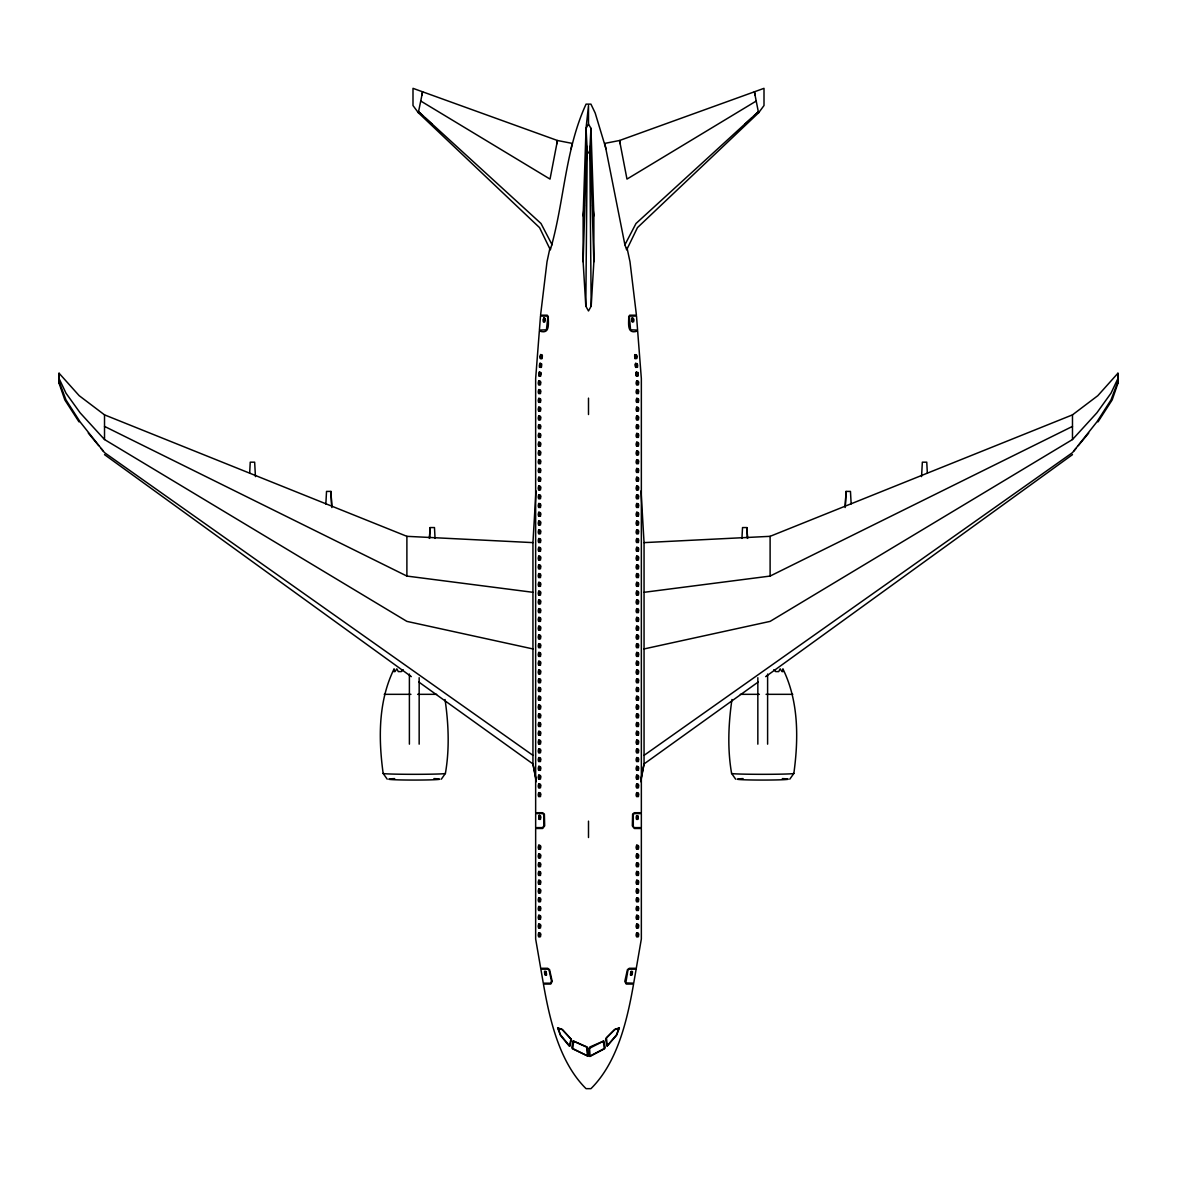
<?xml version="1.0" encoding="UTF-8"?>
<svg xmlns="http://www.w3.org/2000/svg" width="1177" height="1177" viewBox="0 0 1177 1177"><rect width="100%" height="100%" fill="white"/><g stroke="black" fill="none" stroke-linecap="round" stroke-linejoin="round"><path stroke-width="1.5" d="M585.808 306.138L587.205 150.288L586.043 128.322L588.5 105.547L588.5 124.129L586.043 128.322L583.13 215.877L583.13 261.75L585.808 306.138L588.5 310.978L591.192 306.138L593.87 261.75L593.87 215.877L590.957 128.322L588.5 124.129M1117.929 373.227L1117.856 383.437L1117.929 373.227L1097.817 395.678L1072.482 414.863L770.111 536.329L644.054 542.626L644.054 763.932L640.759 781.705M583.13 261.75L586.749 146.183M59.071 373.227L59.144 383.437L59.071 373.227L79.183 395.678L104.518 414.863L406.889 536.329L532.946 542.626L532.946 763.932L536.241 781.705M591.192 306.138L589.795 150.288L590.957 128.322M532.946 542.626L535.976 490.927M249.671 473.022L250.245 462.178L254.659 462.178L255.438 476.611M325.852 504.05L326.529 491.412L330.943 491.412L331.826 507.537M429.473 538.316L430.061 527.561L434.475 527.561L435.063 538.404M429.473 538.404L430.061 527.634M741.937 538.404L742.525 527.561L746.939 527.561L747.527 538.316M845.174 507.537L846.057 491.412L850.471 491.412L851.148 503.947M845.277 505.845L846.057 491.471M921.562 476.611L922.341 462.178L926.755 462.178L927.329 472.933M583.13 215.877L584.366 205.328M418.453 111.727L418.321 112.712L539.552 227.632L550.336 249.848C564.21 202.65 564.945 149.773 586.072 104.135L590.928 104.135L595.179 112.992L605.964 148.714M403.24 669.757L401.298 671.596L398.282 671.596L396.84 668.83L395.031 671.596L393.927 671.596L394.133 668.83C378.214 701.036 378.361 738.597 383.158 773.436L387.204 779.174M731.947 699.521C728.416 723.914 727.342 749.087 731.608 773.436L735.654 779.174M441.346 779.174L445.392 773.436C449.658 749.087 448.584 723.914 445.053 699.521M789.796 779.174L793.842 773.436C798.639 738.597 798.786 701.036 782.867 668.83L783.073 671.596L781.969 671.596L780.16 668.83L778.718 671.596L775.702 671.596L773.76 669.757M571.036 148.714L572.199 143.388L557.457 140.504L412.995 88.334L412.995 105.533L418.321 112.712L422.617 91.806L421.91 95.057M640.935 779.189L644.054 763.932L758.253 681.969M550.071 247.494L547.011 261.75L540.567 315.201L547.276 315.201L548.276 316.525C548.129 323.395 550.483 334.901 539.346 330.972L535.653 378.597L535.653 812.718L542.641 812.718L544.377 814.043L544.671 825.827L542.641 828.49L535.653 828.49L535.653 938.981L540.714 968.288L547.658 968.288L549.556 969.613L552.204 981.412L550.762 984.075L543.436 984.06C549.733 1020.018 559.472 1062.345 586.058 1088.666L590.942 1088.666C617.528 1062.345 627.267 1020.018 633.564 984.06L626.238 984.075L624.796 981.412L627.444 969.613L629.342 968.288L636.286 968.288L641.347 938.981L641.347 828.49L634.359 828.49L632.329 825.827L632.623 814.043L634.359 812.718L641.347 812.718L641.347 378.597L637.654 330.972C626.517 334.901 628.871 323.395 628.724 316.525L629.724 315.201L636.433 315.201L629.989 261.75L626.929 247.494M556.677 144.05L557.457 140.504L550.027 179.095L420.836 101.075M1118.032 382.922L1112.177 399.9L1097.994 421.866M1117.444 382.922L1111.014 399.9L1096.92 421.866L1072.482 452.645L644.054 755.354M546.525 974.968L545.083 974.997A3.178 0.809 80.2 0 1 544.524 971.511L545.966 971.496M588.5 153.039L589.795 150.288M1117.444 379.553L1111.014 393.177L1096.92 412.774L1072.482 439.536L770.111 621.382L644.054 648.939M624.899 244.801L604.801 143.388L619.543 140.504L764.005 88.334L764.005 105.533L758.679 112.712L637.448 227.632L626.664 249.848L624.899 244.801L635.992 223.512L758.326 111.727L754.383 91.806L755.09 95.057M636.536 815.838L637.978 815.838A3.178 0.824 -90 0 1 637.978 819.369L636.536 819.369M631.034 971.496L632.476 971.511A3.178 0.809 -80.2 0 1 631.917 974.997L630.475 974.968M1073.645 451.247L1075.969 448.452M1078.279 445.642L1088.725 433.062M745.026 124.144L751.779 117.935M754.486 115.449L757.194 112.963M1072.482 454.631L765.668 676.643M756.164 101.075L626.973 179.095L619.543 140.504L620.323 144.05M644.054 592.311L770.111 576.068L1072.482 426.398M384.217 694.327L410.935 694.327M417.614 694.327L436.638 694.327M740.362 694.327L759.386 694.327M766.065 694.327L792.783 694.327M104.518 426.398L406.889 576.068L532.946 592.311M532.946 648.939L406.889 621.382L104.518 439.536L80.08 412.774L65.986 393.177L59.556 379.553M532.946 755.354L104.518 452.645L80.08 421.866L65.986 399.9L59.556 382.922M411.332 676.643L104.518 454.631M418.747 681.969L532.946 763.932L536.065 779.189M418.674 111.727L541.008 223.512L552.101 244.801M419.806 112.963L422.514 115.449M425.221 117.935L431.974 124.144M88.275 433.062L98.721 445.642M101.031 448.452L103.355 451.247M79.006 421.866L64.823 399.9L58.968 382.922M758.326 111.727L758.679 112.712L758.547 111.727M592.634 205.328L593.87 215.877M641.024 490.927L644.054 542.626M746.939 527.634L747.527 538.404M330.943 491.471L331.723 505.845M590.251 146.183L593.87 261.75M1072.482 414.863L1072.482 439.536M770.111 536.329L770.111 576.068M767.61 674.053L767.61 744.158M757.841 677.702L757.841 744.158M588.5 398.135L588.5 414.525M588.5 821.149L588.5 837.524M419.159 677.702L419.159 744.158M409.39 674.053L409.39 744.158M406.889 536.329L406.889 576.068M104.518 414.863L104.518 439.536M630.548 974.968A3.178 0.809 -80.2 0 1 631.122 971.496M636.61 819.369A3.178 0.824 -90 0 1 636.61 815.838M545.878 971.496A3.178 0.809 80.2 0 1 546.452 974.968M445.392 773.436A31.117 0.883 0 0 1 414.275 774.319A31.117 0.883 0 0 1 383.158 773.436M433.886 778.6A25.57 0.897 0 0 1 431.812 779.821A25.57 0.897 0 0 1 396.737 779.821A25.57 0.897 0 0 1 394.663 778.6M793.842 773.436A31.117 0.883 0 0 1 762.725 774.319A31.117 0.883 0 0 1 731.608 773.436M782.337 778.6A25.57 0.897 0 0 1 780.263 779.821A25.57 0.897 0 0 1 745.188 779.821A25.57 0.897 0 0 1 743.114 778.6M589.074 1048.324L589.074 1056.166L590.015 1056.446L604.551 1048.751L605.243 1047.736L603.801 1040.924L589.809 1047.015L589.074 1048.324M589.545 1048.28L590.089 1056.004L604.228 1048.545L603.36 1041.248L589.545 1048.28M551.557 981.309L550.512 983.192L543.288 983.178L540.861 969.157L547.732 969.157L549.056 970.069L551.557 981.309M632.049 318.702C631.446 325.588 635.771 317.981 632.049 318.702M634.815 355.454C634.168 362.663 639.494 354.233 634.815 355.454M635.492 364.193C634.844 371.402 640.17 362.972 635.492 364.193M636.168 372.932C635.521 380.142 640.847 371.711 636.168 372.932M630.651 973.762C632.505 978.205 632.373 966.964 630.651 973.762M547.761 317.967L546.437 329.825L539.404 330.09L540.493 316.083L547.187 316.083L547.761 317.967M538.978 373.683C539.301 380.833 542.612 369.24 538.978 373.683M539.654 364.944C539.978 372.094 543.288 360.5 539.654 364.944M540.331 356.204C540.655 363.355 543.965 351.776 540.331 356.204M543.509 319.482C543.627 326.412 546.378 315.215 543.509 319.482M538.683 381.628C537.462 388.763 543.45 380.76 538.683 381.628M538.683 390.381C537.462 397.532 543.45 389.528 538.683 390.381M538.683 399.15C537.462 406.286 543.45 398.282 538.683 399.15M538.683 407.904C537.462 415.054 543.45 407.051 538.683 407.904M538.683 416.658C537.462 423.808 543.45 415.805 538.683 416.658M538.683 425.427C537.462 432.562 543.45 424.573 538.683 425.427M538.683 434.181C537.462 441.331 543.45 433.327 538.683 434.181M538.683 442.949C537.462 450.085 543.45 442.096 538.683 442.949M538.683 451.703C537.462 458.853 543.45 450.85 538.683 451.703M538.683 460.472C537.462 467.607 543.45 459.604 538.683 460.472M538.683 469.226C537.462 476.376 543.45 468.372 538.683 469.226M538.683 477.994C537.462 485.13 543.45 477.126 538.683 477.994M538.683 486.748C537.462 493.899 543.45 485.895 538.683 486.748M538.683 495.517C537.462 502.653 543.45 494.649 538.683 495.517M538.683 504.271C537.462 511.421 543.45 503.418 538.683 504.271M538.683 513.04C537.462 520.175 543.45 512.172 538.683 513.04M538.683 521.794C537.462 528.944 543.45 520.94 538.683 521.794M538.683 530.562C537.462 537.698 543.45 529.694 538.683 530.562M538.683 539.316C537.462 546.466 543.45 538.463 538.683 539.316M538.683 548.085C537.462 555.22 543.45 547.217 538.683 548.085M538.683 556.839C537.462 563.989 543.45 555.985 538.683 556.839M538.683 565.593C537.462 572.743 543.45 564.739 538.683 565.593M538.683 574.361C537.462 581.497 543.45 573.508 538.683 574.361M538.683 583.115C537.462 590.265 543.45 582.262 538.683 583.115M538.683 591.884C537.462 599.019 543.45 591.031 538.683 591.884M538.683 600.638C537.462 607.788 543.45 599.784 538.683 600.638M538.683 609.406C537.462 616.542 543.45 608.553 538.683 609.406M538.683 618.16C537.462 625.311 543.45 617.307 538.683 618.16M538.683 626.929C537.462 634.065 543.45 626.061 538.683 626.929M538.683 635.683C537.462 642.833 543.45 634.83 538.683 635.683M538.683 644.452C537.462 651.587 543.45 643.584 538.683 644.452M538.683 653.206C537.462 660.356 543.45 652.352 538.683 653.206M538.683 661.974C537.462 669.11 543.45 661.106 538.683 661.974M538.683 670.728C537.462 677.878 543.45 669.875 538.683 670.728M538.683 679.497C537.462 686.632 543.45 678.629 538.683 679.497M538.683 688.251C537.462 695.401 543.45 687.397 538.683 688.251M538.683 697.019C537.462 704.155 543.45 696.151 538.683 697.019M538.683 705.773C537.462 712.924 543.45 704.92 538.683 705.773M538.683 714.542C537.462 721.678 543.45 713.674 538.683 714.542M538.683 723.296C537.462 730.431 543.45 722.443 538.683 723.296M538.683 732.05C537.462 739.2 543.45 731.197 538.683 732.05M538.683 740.819C537.462 747.954 543.45 739.965 538.683 740.819M538.683 749.572C537.462 756.723 543.45 748.719 538.683 749.572M538.683 758.341C537.462 765.477 543.45 757.488 538.683 758.341M538.683 767.095C537.462 774.245 543.45 766.242 538.683 767.095M538.683 775.864C537.462 782.999 543.45 774.996 538.683 775.864M538.683 784.618C537.462 791.768 543.45 783.764 538.683 784.618M538.683 793.386C537.462 800.522 543.45 792.518 538.683 793.386M539.095 816.176C537.963 822.988 542.862 815.735 539.095 816.176M538.683 845.954C537.462 853.09 543.45 845.086 538.683 845.954M538.683 854.708C537.462 861.858 543.45 853.855 538.683 854.708M538.683 863.477C537.462 870.612 543.45 862.609 538.683 863.477M538.683 872.231C537.462 879.381 543.45 871.377 538.683 872.231M538.683 880.984C537.462 888.135 543.45 880.131 538.683 880.984M538.683 889.753C537.462 896.889 543.45 888.9 538.683 889.753M538.683 898.507C537.462 905.657 543.45 897.654 538.683 898.507M538.683 907.276C537.462 914.411 543.45 906.422 538.683 907.276M538.683 916.03C537.462 923.18 543.45 915.176 538.683 916.03M538.683 924.798C537.462 931.934 543.45 923.93 538.683 924.798M538.683 933.552C537.462 940.703 543.45 932.699 538.683 933.552M636.625 381.628C635.403 388.763 641.377 380.76 636.625 381.628M636.625 390.381C635.403 397.532 641.377 389.528 636.625 390.381M636.625 399.15C635.403 406.286 641.377 398.282 636.625 399.15M636.625 407.904C635.403 415.054 641.377 407.051 636.625 407.904M636.625 416.658C635.403 423.808 641.377 415.805 636.625 416.658M636.625 425.427C635.403 432.562 641.377 424.573 636.625 425.427M636.625 434.181C635.403 441.331 641.377 433.327 636.625 434.181M636.625 442.949C635.403 450.085 641.377 442.096 636.625 442.949M636.625 451.703C635.403 458.853 641.377 450.85 636.625 451.703M636.625 460.472C635.403 467.607 641.377 459.604 636.625 460.472M636.625 469.226C635.403 476.376 641.377 468.372 636.625 469.226M636.625 477.994C635.403 485.13 641.377 477.126 636.625 477.994M636.625 486.748C635.403 493.899 641.377 485.895 636.625 486.748M636.625 495.517C635.403 502.653 641.377 494.649 636.625 495.517M636.625 504.271C635.403 511.421 641.377 503.418 636.625 504.271M636.625 513.04C635.403 520.175 641.377 512.172 636.625 513.04M636.625 521.794C635.403 528.944 641.377 520.94 636.625 521.794M636.625 530.562C635.403 537.698 641.377 529.694 636.625 530.562M636.625 539.316C635.403 546.466 641.377 538.463 636.625 539.316M636.625 548.085C635.403 555.22 641.377 547.217 636.625 548.085M636.625 556.839C635.403 563.989 641.377 555.985 636.625 556.839M636.625 565.593C635.403 572.743 641.377 564.739 636.625 565.593M636.625 574.361C635.403 581.497 641.377 573.508 636.625 574.361M636.625 583.115C635.403 590.265 641.377 582.262 636.625 583.115M636.625 591.884C635.403 599.019 641.377 591.031 636.625 591.884M636.625 600.638C635.403 607.788 641.377 599.784 636.625 600.638M636.625 609.406C635.403 616.542 641.377 608.553 636.625 609.406M636.625 618.16C635.403 625.311 641.377 617.307 636.625 618.16M636.625 626.929C635.403 634.065 641.377 626.061 636.625 626.929M636.625 635.683C635.403 642.833 641.377 634.83 636.625 635.683M636.625 644.452C635.403 651.587 641.377 643.584 636.625 644.452M636.625 653.206C635.403 660.356 641.377 652.352 636.625 653.206M636.625 661.974C635.403 669.11 641.377 661.106 636.625 661.974M636.625 670.728C635.403 677.878 641.377 669.875 636.625 670.728M636.625 679.497C635.403 686.632 641.377 678.629 636.625 679.497M636.625 688.251C635.403 695.401 641.377 687.397 636.625 688.251M636.625 697.019C635.403 704.155 641.377 696.151 636.625 697.019M636.625 705.773C635.403 712.924 641.377 704.92 636.625 705.773M636.625 714.542C635.403 721.678 641.377 713.674 636.625 714.542M636.625 723.296C635.403 730.431 641.377 722.443 636.625 723.296M636.625 732.05C635.403 739.2 641.377 731.197 636.625 732.05M636.625 740.819C635.403 747.954 641.377 739.965 636.625 740.819M636.625 749.572C635.403 756.723 641.377 748.719 636.625 749.572M636.625 758.341C635.403 765.477 641.377 757.488 636.625 758.341M636.625 767.095C635.403 774.245 641.377 766.242 636.625 767.095M636.625 775.864C635.403 782.999 641.377 774.996 636.625 775.864M636.625 784.618C635.403 791.768 641.377 783.764 636.625 784.618M636.625 793.386C635.403 800.522 641.377 792.518 636.625 793.386M636.625 816.176C635.477 822.988 640.391 815.735 636.625 816.176M636.625 845.954C635.403 853.09 641.377 845.086 636.625 845.954M636.625 854.708C635.403 861.858 641.377 853.855 636.625 854.708M636.625 863.477C635.403 870.612 641.377 862.609 636.625 863.477M636.625 872.231C635.403 879.381 641.377 871.377 636.625 872.231M636.625 880.984C635.403 888.135 641.377 880.131 636.625 880.984M636.625 889.753C635.403 896.889 641.377 888.9 636.625 889.753M636.625 898.507C635.403 905.657 641.377 897.654 636.625 898.507M636.625 907.276C635.403 914.411 641.377 906.422 636.625 907.276M636.625 916.03C635.403 923.18 641.377 915.176 636.625 916.03M636.625 924.798C635.403 931.934 641.377 923.93 636.625 924.798M636.625 933.552C635.403 940.703 641.377 932.699 636.625 933.552M629.386 316.981L630.563 329.825L637.596 330.09L636.507 316.083L629.813 316.083L629.386 316.981M636.139 969.157L633.712 983.178L625.811 982.927L627.944 970.069L629.268 969.157L636.139 969.157M571.022 1039.085L569.388 1045.662L560.62 1034.98L558.045 1028.286L562.253 1029.684L571.022 1039.085M571.389 1039.409L570.006 1046.176L569.182 1046.029L560.414 1035.348L557.633 1027.859L562.253 1029.375L571.389 1039.409M573.199 1040.924L571.757 1047.736L572.449 1048.751L587.926 1056.166L587.191 1047.015L573.199 1040.924M573.64 1041.248L572.772 1048.545L587.455 1055.857L586.852 1047.221L573.64 1041.248M543.936 825.724L542.612 827.608L535.653 827.608L535.653 813.587L542.612 813.587L543.715 814.499L543.936 825.724M633.285 814.499L633.285 826.71L634.388 827.608L641.347 827.608L641.347 813.587L634.388 813.587L633.285 814.499M619.367 1027.859L616.586 1035.348L606.994 1046.176L605.611 1039.409L606.258 1037.893L614.747 1029.375L619.367 1027.859M618.955 1028.286L616.38 1034.98L607.332 1045.72L606.449 1037.996L614.747 1029.684L618.955 1028.286M544.833 971.481C543.73 977.396 548.835 973.335 544.833 971.481M632.196 317.878L631.946 318.378A3.178 0.824 85.6 0 0 632.211 321.895L633.653 321.777A3.178 0.824 85.6 0 0 633.388 318.261L632.196 317.878M634.962 354.63L634.712 355.13A3.178 0.824 85.6 0 0 634.977 358.647L636.845 358.499A3.178 0.824 85.6 0 0 636.566 354.983L634.962 354.63M635.639 363.369L635.389 363.87A3.178 0.824 85.6 0 0 635.654 367.386L637.522 367.239A3.178 0.824 85.6 0 0 637.243 363.722L635.639 363.369M636.316 372.109L636.066 372.594A3.178 0.824 85.6 0 0 636.33 376.11L638.199 375.978A3.178 0.824 85.6 0 0 637.919 372.447L636.316 372.109M538.889 380.818L538.595 381.289A3.178 0.824 -90 0 0 538.595 384.82L540.464 384.82A3.178 0.824 -90 0 0 540.464 381.289L538.889 380.818M538.889 389.572L538.595 390.043A3.178 0.824 -90 0 0 538.595 393.574L540.464 393.574A3.178 0.824 -90 0 0 540.464 390.043L538.889 389.572M538.889 398.341L538.595 398.812A3.178 0.824 -90 0 0 538.595 402.343L540.464 402.343A3.178 0.824 -90 0 0 540.464 398.812L538.889 398.341M538.889 407.095L538.595 407.566A3.178 0.824 -90 0 0 538.595 411.097L540.464 411.097A3.178 0.824 -90 0 0 540.464 407.566L538.889 407.095M538.889 415.864L538.595 416.334A3.178 0.824 -90 0 0 538.595 419.865L540.464 419.865A3.178 0.824 -90 0 0 540.464 416.334L538.889 415.864M538.889 424.617L538.595 425.088A3.178 0.824 -90 0 0 538.595 428.619L540.464 428.619A3.178 0.824 -90 0 0 540.464 425.088L538.889 424.617M538.889 433.371L538.595 433.857A3.178 0.824 -90 0 0 538.595 437.388L540.464 437.388A3.178 0.824 -90 0 0 540.464 433.857L538.889 433.371M538.889 442.14L538.595 442.611A3.178 0.824 -90 0 0 538.595 446.142L540.464 446.142A3.178 0.824 -90 0 0 540.464 442.611L538.889 442.14M538.889 450.894L538.595 451.38A3.178 0.824 -90 0 0 538.595 454.91L540.464 454.91A3.178 0.824 -90 0 0 540.464 451.38L538.889 450.894M538.889 459.663L538.595 460.133A3.178 0.824 -90 0 0 538.595 463.664L540.464 463.664A3.178 0.824 -90 0 0 540.464 460.133L538.889 459.663M538.889 468.417L538.595 468.902A3.178 0.824 -90 0 0 538.595 472.433L540.464 472.433A3.178 0.824 -90 0 0 540.464 468.902L538.889 468.417M538.889 477.185L538.595 477.656A3.178 0.824 -90 0 0 538.595 481.187L540.464 481.187A3.178 0.824 -90 0 0 540.464 477.656L538.889 477.185M538.889 485.939L538.595 486.41A3.178 0.824 -90 0 0 538.595 489.941L540.464 489.941A3.178 0.824 -90 0 0 540.464 486.41L538.889 485.939M538.889 494.708L538.595 495.179A3.178 0.824 -90 0 0 538.595 498.71L540.464 498.71A3.178 0.824 -90 0 0 540.464 495.179L538.889 494.708M538.889 503.462L538.595 503.933A3.178 0.824 -90 0 0 538.595 507.464L540.464 507.464A3.178 0.824 -90 0 0 540.464 503.933L538.889 503.462M538.889 512.23L538.595 512.701A3.178 0.824 -90 0 0 538.595 516.232L540.464 516.232A3.178 0.824 -90 0 0 540.464 512.701L538.889 512.23M538.889 520.984L538.595 521.455A3.178 0.824 -90 0 0 538.595 524.986L540.464 524.986A3.178 0.824 -90 0 0 540.464 521.455L538.889 520.984M538.889 529.753L538.595 530.224A3.178 0.824 -90 0 0 538.595 533.755L540.464 533.755A3.178 0.824 -90 0 0 540.464 530.224L538.889 529.753M636.831 380.818L636.536 381.289A3.178 0.824 -90 0 0 636.536 384.82L638.405 384.82A3.178 0.824 -90 0 0 638.405 381.289L636.831 380.818M538.889 538.507L538.595 538.978A3.178 0.824 -90 0 0 538.595 542.509L540.464 542.509A3.178 0.824 -90 0 0 540.464 538.978L538.889 538.507M636.831 389.572L636.536 390.043A3.178 0.824 -90 0 0 636.536 393.574L638.405 393.574A3.178 0.824 -90 0 0 638.405 390.043L636.831 389.572M538.889 547.276L538.595 547.746A3.178 0.824 -90 0 0 538.595 551.277L540.464 551.277A3.178 0.824 -90 0 0 540.464 547.746L538.889 547.276M636.831 398.341L636.536 398.812A3.178 0.824 -90 0 0 636.536 402.343L638.405 402.343A3.178 0.824 -90 0 0 638.405 398.812L636.831 398.341M538.889 556.03L538.595 556.5A3.178 0.824 -90 0 0 538.595 560.031L540.464 560.031A3.178 0.824 -90 0 0 540.464 556.5L538.889 556.03M636.831 407.095L636.536 407.566A3.178 0.824 -90 0 0 636.536 411.097L638.405 411.097A3.178 0.824 -90 0 0 638.405 407.566L636.831 407.095M538.889 564.798L538.595 565.269A3.178 0.824 -90 0 0 538.595 568.8L540.464 568.8A3.178 0.824 -90 0 0 540.464 565.269L538.889 564.798M636.831 415.864L636.536 416.334A3.178 0.824 -90 0 0 636.536 419.865L638.405 419.865A3.178 0.824 -90 0 0 638.405 416.334L636.831 415.864M538.889 573.552L538.595 574.023A3.178 0.824 -90 0 0 538.595 577.554L540.464 577.554A3.178 0.824 -90 0 0 540.464 574.023L538.889 573.552M636.831 424.617L636.536 425.088A3.178 0.824 -90 0 0 636.536 428.619L638.405 428.619A3.178 0.824 -90 0 0 638.405 425.088L636.831 424.617M538.889 582.306L538.595 582.792A3.178 0.824 -90 0 0 538.595 586.323L540.464 586.323A3.178 0.824 -90 0 0 540.464 582.792L538.889 582.306M636.831 433.371L636.536 433.857A3.178 0.824 -90 0 0 636.536 437.388L638.405 437.388A3.178 0.824 -90 0 0 638.405 433.857L636.831 433.371M538.889 591.075L538.595 591.545A3.178 0.824 -90 0 0 538.595 595.076L540.464 595.076A3.178 0.824 -90 0 0 540.464 591.545L538.889 591.075M636.831 442.14L636.536 442.611A3.178 0.824 -90 0 0 636.536 446.142L638.405 446.142A3.178 0.824 -90 0 0 638.405 442.611L636.831 442.14M538.889 599.829L538.595 600.314A3.178 0.824 -90 0 0 538.595 603.845L540.464 603.845A3.178 0.824 -90 0 0 540.464 600.314L538.889 599.829M636.831 450.894L636.536 451.38A3.178 0.824 -90 0 0 636.536 454.91L638.405 454.91A3.178 0.824 -90 0 0 638.405 451.38L636.831 450.894M538.889 608.597L538.595 609.068A3.178 0.824 -90 0 0 538.595 612.599L540.464 612.599A3.178 0.824 -90 0 0 540.464 609.068L538.889 608.597M636.831 459.663L636.536 460.133A3.178 0.824 -90 0 0 636.536 463.664L638.405 463.664A3.178 0.824 -90 0 0 638.405 460.133L636.831 459.663M538.889 617.351L538.595 617.837A3.178 0.824 -90 0 0 538.595 621.368L540.464 621.368A3.178 0.824 -90 0 0 540.464 617.837L538.889 617.351M636.831 468.417L636.536 468.902A3.178 0.824 -90 0 0 636.536 472.433L638.405 472.433A3.178 0.824 -90 0 0 638.405 468.902L636.831 468.417M538.889 626.12L538.595 626.591A3.178 0.824 -90 0 0 538.595 630.122L540.464 630.122A3.178 0.824 -90 0 0 540.464 626.591L538.889 626.12M636.831 477.185L636.536 477.656A3.178 0.824 -90 0 0 636.536 481.187L638.405 481.187A3.178 0.824 -90 0 0 638.405 477.656L636.831 477.185M538.889 634.874L538.595 635.345A3.178 0.824 -90 0 0 538.595 638.876L540.464 638.876A3.178 0.824 -90 0 0 540.464 635.345L538.889 634.874M636.831 485.939L636.536 486.41A3.178 0.824 -90 0 0 636.536 489.941L638.405 489.941A3.178 0.824 -90 0 0 638.405 486.41L636.831 485.939M538.889 643.642L538.595 644.113A3.178 0.824 -90 0 0 538.595 647.644L540.464 647.644A3.178 0.824 -90 0 0 540.464 644.113L538.889 643.642M636.831 494.708L636.536 495.179A3.178 0.824 -90 0 0 636.536 498.71L638.405 498.71A3.178 0.824 -90 0 0 638.405 495.179L636.831 494.708M538.889 652.396L538.595 652.867A3.178 0.824 -90 0 0 538.595 656.398L540.464 656.398A3.178 0.824 -90 0 0 540.464 652.867L538.889 652.396M636.831 503.462L636.536 503.933A3.178 0.824 -90 0 0 636.536 507.464L638.405 507.464A3.178 0.824 -90 0 0 638.405 503.933L636.831 503.462M538.889 661.165L538.595 661.636A3.178 0.824 -90 0 0 538.595 665.167L540.464 665.167A3.178 0.824 -90 0 0 540.464 661.636L538.889 661.165M636.831 512.23L636.536 512.701A3.178 0.824 -90 0 0 636.536 516.232L638.405 516.232A3.178 0.824 -90 0 0 638.405 512.701L636.831 512.23M538.889 669.919L538.595 670.39A3.178 0.824 -90 0 0 538.595 673.921L540.464 673.921A3.178 0.824 -90 0 0 540.464 670.39L538.889 669.919M636.831 520.984L636.536 521.455A3.178 0.824 -90 0 0 636.536 524.986L638.405 524.986A3.178 0.824 -90 0 0 638.405 521.455L636.831 520.984M538.889 678.688L538.595 679.158A3.178 0.824 -90 0 0 538.595 682.689L540.464 682.689A3.178 0.824 -90 0 0 540.464 679.158L538.889 678.688M636.831 529.753L636.536 530.224A3.178 0.824 -90 0 0 636.536 533.755L638.405 533.755A3.178 0.824 -90 0 0 638.405 530.224L636.831 529.753M538.889 687.442L538.595 687.912A3.178 0.824 -90 0 0 538.595 691.443L540.464 691.443A3.178 0.824 -90 0 0 540.464 687.912L538.889 687.442M636.831 538.507L636.536 538.978A3.178 0.824 -90 0 0 636.536 542.509L638.405 542.509A3.178 0.824 -90 0 0 638.405 538.978L636.831 538.507M538.889 696.21L538.595 696.681A3.178 0.824 -90 0 0 538.595 700.212L540.464 700.212A3.178 0.824 -90 0 0 540.464 696.681L538.889 696.21M636.831 547.276L636.536 547.746A3.178 0.824 -90 0 0 636.536 551.277L638.405 551.277A3.178 0.824 -90 0 0 638.405 547.746L636.831 547.276M538.889 704.964L538.595 705.435A3.178 0.824 -90 0 0 538.595 708.966L540.464 708.966A3.178 0.824 -90 0 0 540.464 705.435L538.889 704.964M636.831 556.03L636.536 556.5A3.178 0.824 -90 0 0 636.536 560.031L638.405 560.031A3.178 0.824 -90 0 0 638.405 556.5L636.831 556.03M538.889 713.733L538.595 714.204A3.178 0.824 -90 0 0 538.595 717.735L540.464 717.735A3.178 0.824 -90 0 0 540.464 714.204L538.889 713.733M636.831 564.798L636.536 565.269A3.178 0.824 -90 0 0 636.536 568.8L638.405 568.8A3.178 0.824 -90 0 0 638.405 565.269L636.831 564.798M538.889 722.487L538.595 722.958A3.178 0.824 -90 0 0 538.595 726.489L540.464 726.489A3.178 0.824 -90 0 0 540.464 722.958L538.889 722.487M636.831 573.552L636.536 574.023A3.178 0.824 -90 0 0 636.536 577.554L638.405 577.554A3.178 0.824 -90 0 0 638.405 574.023L636.831 573.552M538.889 731.255L538.595 731.726A3.178 0.824 -90 0 0 538.595 735.257L540.464 735.257A3.178 0.824 -90 0 0 540.464 731.726L538.889 731.255M636.831 582.306L636.536 582.792A3.178 0.824 -90 0 0 636.536 586.323L638.405 586.323A3.178 0.824 -90 0 0 638.405 582.792L636.831 582.306M538.889 740.009L538.595 740.48A3.178 0.824 -90 0 0 538.595 744.011L540.464 744.011A3.178 0.824 -90 0 0 540.464 740.48L538.889 740.009M636.831 591.075L636.536 591.545A3.178 0.824 -90 0 0 636.536 595.076L638.405 595.076A3.178 0.824 -90 0 0 638.405 591.545L636.831 591.075M538.889 748.763L538.595 749.249A3.178 0.824 -90 0 0 538.595 752.78L540.464 752.78A3.178 0.824 -90 0 0 540.464 749.249L538.889 748.763M636.831 599.829L636.536 600.314A3.178 0.824 -90 0 0 636.536 603.845L638.405 603.845A3.178 0.824 -90 0 0 638.405 600.314L636.831 599.829M538.889 757.532L538.595 758.003A3.178 0.824 -90 0 0 538.595 761.534L540.464 761.534A3.178 0.824 -90 0 0 540.464 758.003L538.889 757.532M636.831 608.597L636.536 609.068A3.178 0.824 -90 0 0 636.536 612.599L638.405 612.599A3.178 0.824 -90 0 0 638.405 609.068L636.831 608.597M538.889 766.286L538.595 766.771A3.178 0.824 -90 0 0 538.595 770.302L540.464 770.302A3.178 0.824 -90 0 0 540.464 766.771L538.889 766.286M636.831 617.351L636.536 617.837A3.178 0.824 -90 0 0 636.536 621.368L638.405 621.368A3.178 0.824 -90 0 0 638.405 617.837L636.831 617.351M538.889 775.054L538.595 775.525A3.178 0.824 -90 0 0 538.595 779.056L540.464 779.056A3.178 0.824 -90 0 0 540.464 775.525L538.889 775.054M636.831 626.12L636.536 626.591A3.178 0.824 -90 0 0 636.536 630.122L638.405 630.122A3.178 0.824 -90 0 0 638.405 626.591L636.831 626.12M538.889 783.808L538.595 784.279A3.178 0.824 -90 0 0 538.595 787.81L540.464 787.81A3.178 0.824 -90 0 0 540.464 784.279L538.889 783.808M636.831 634.874L636.536 635.345A3.178 0.824 -90 0 0 636.536 638.876L638.405 638.876A3.178 0.824 -90 0 0 638.405 635.345L636.831 634.874M538.889 792.577L538.595 793.048A3.178 0.824 -90 0 0 538.595 796.579L540.464 796.579A3.178 0.824 -90 0 0 540.464 793.048L538.889 792.577M636.831 643.642L636.536 644.113A3.178 0.824 -90 0 0 636.536 647.644L638.405 647.644A3.178 0.824 -90 0 0 638.405 644.113L636.831 643.642M636.831 652.396L636.536 652.867A3.178 0.824 -90 0 0 636.536 656.398L638.405 656.398A3.178 0.824 -90 0 0 638.405 652.867L636.831 652.396M539.316 815.367L539.022 815.838A3.178 0.824 -90 0 0 539.095 819.369L540.464 819.369A3.178 0.824 -90 0 0 540.464 815.838L539.316 815.367M636.831 661.165L636.536 661.636A3.178 0.824 -90 0 0 636.536 665.167L638.405 665.167A3.178 0.824 -90 0 0 638.405 661.636L636.831 661.165M636.831 669.919L636.536 670.39A3.178 0.824 -90 0 0 636.536 673.921L638.405 673.921A3.178 0.824 -90 0 0 638.405 670.39L636.831 669.919M636.831 678.688L636.536 679.158A3.178 0.824 -90 0 0 636.536 682.689L638.405 682.689A3.178 0.824 -90 0 0 638.405 679.158L636.831 678.688M636.831 687.442L636.536 687.912A3.178 0.824 -90 0 0 636.536 691.443L638.405 691.443A3.178 0.824 -90 0 0 638.405 687.912L636.831 687.442M538.889 845.145L538.595 845.616A3.178 0.824 -90 0 0 538.595 849.147L540.464 849.147A3.178 0.824 -90 0 0 540.464 845.616L538.889 845.145M636.831 696.21L636.536 696.681A3.178 0.824 -90 0 0 636.536 700.212L638.405 700.212A3.178 0.824 -90 0 0 638.405 696.681L636.831 696.21M538.889 853.899L538.595 854.37A3.178 0.824 -90 0 0 538.595 857.901L540.464 857.901A3.178 0.824 -90 0 0 540.464 854.37L538.889 853.899M636.831 704.964L636.536 705.435A3.178 0.824 -90 0 0 636.536 708.966L638.405 708.966A3.178 0.824 -90 0 0 638.405 705.435L636.831 704.964M538.889 862.667L538.595 863.138A3.178 0.824 -90 0 0 538.595 866.669L540.464 866.669A3.178 0.824 -90 0 0 540.464 863.138L538.889 862.667M636.831 713.733L636.536 714.204A3.178 0.824 -90 0 0 636.536 717.735L638.405 717.735A3.178 0.824 -90 0 0 638.405 714.204L636.831 713.733M538.889 871.421L538.595 871.892A3.178 0.824 -90 0 0 538.595 875.423L540.464 875.423A3.178 0.824 -90 0 0 540.464 871.892L538.889 871.421M636.831 722.487L636.536 722.958A3.178 0.824 -90 0 0 636.536 726.489L638.405 726.489A3.178 0.824 -90 0 0 638.405 722.958L636.831 722.487M538.889 880.19L538.595 880.661A3.178 0.824 -90 0 0 538.595 884.192L540.464 884.192A3.178 0.824 -90 0 0 540.464 880.661L538.889 880.19M636.831 731.255L636.536 731.726A3.178 0.824 -90 0 0 636.536 735.257L638.405 735.257A3.178 0.824 -90 0 0 638.405 731.726L636.831 731.255M538.889 888.944L538.595 889.415A3.178 0.824 -90 0 0 538.595 892.946L540.464 892.946A3.178 0.824 -90 0 0 540.464 889.415L538.889 888.944M636.831 740.009L636.536 740.48A3.178 0.824 -90 0 0 636.536 744.011L638.405 744.011A3.178 0.824 -90 0 0 638.405 740.48L636.831 740.009M538.889 897.698L538.595 898.183A3.178 0.824 -90 0 0 538.595 901.714L540.464 901.714A3.178 0.824 -90 0 0 540.464 898.183L538.889 897.698M636.831 748.763L636.536 749.249A3.178 0.824 -90 0 0 636.536 752.78L638.405 752.78A3.178 0.824 -90 0 0 638.405 749.249L636.831 748.763M538.889 906.467L538.595 906.937A3.178 0.824 -90 0 0 538.595 910.468L540.464 910.468A3.178 0.824 -90 0 0 540.464 906.937L538.889 906.467M636.831 757.532L636.536 758.003A3.178 0.824 -90 0 0 636.536 761.534L638.405 761.534A3.178 0.824 -90 0 0 638.405 758.003L636.831 757.532M538.889 915.22L538.595 915.706A3.178 0.824 -90 0 0 538.595 919.237L540.464 919.237A3.178 0.824 -90 0 0 540.464 915.706L538.889 915.22M636.831 766.286L636.536 766.771A3.178 0.824 -90 0 0 636.536 770.302L638.405 770.302A3.178 0.824 -90 0 0 638.405 766.771L636.831 766.286M538.889 923.989L538.595 924.46A3.178 0.824 -90 0 0 538.595 927.991L540.464 927.991A3.178 0.824 -90 0 0 540.464 924.46L538.889 923.989M636.831 775.054L636.536 775.525A3.178 0.824 -90 0 0 636.536 779.056L638.405 779.056A3.178 0.824 -90 0 0 638.405 775.525L636.831 775.054M538.889 932.743L538.595 933.214A3.178 0.824 -90 0 0 538.595 936.745L540.464 936.745A3.178 0.824 -90 0 0 540.464 933.214L538.889 932.743M636.831 783.808L636.536 784.279A3.178 0.824 -90 0 0 636.536 787.81L638.405 787.81A3.178 0.824 -90 0 0 638.405 784.279L636.831 783.808M636.831 792.577L636.536 793.048A3.178 0.824 -90 0 0 636.536 796.579L638.405 796.579A3.178 0.824 -90 0 0 638.405 793.048L636.831 792.577M636.831 845.145L636.536 845.616A3.178 0.824 -90 0 0 636.536 849.147L638.405 849.147A3.178 0.824 -90 0 0 638.405 845.616L636.831 845.145M636.831 853.899L636.536 854.37A3.178 0.824 -90 0 0 636.536 857.901L638.405 857.901A3.178 0.824 -90 0 0 638.405 854.37L636.831 853.899M636.831 862.667L636.536 863.138A3.178 0.824 -90 0 0 636.536 866.669L638.405 866.669A3.178 0.824 -90 0 0 638.405 863.138L636.831 862.667M636.831 871.421L636.536 871.892A3.178 0.824 -90 0 0 636.536 875.423L638.405 875.423A3.178 0.824 -90 0 0 638.405 871.892L636.831 871.421M636.831 880.19L636.536 880.661A3.178 0.824 -90 0 0 636.536 884.192L638.405 884.192A3.178 0.824 -90 0 0 638.405 880.661L636.831 880.19M636.831 888.944L636.536 889.415A3.178 0.824 -90 0 0 636.536 892.946L638.405 892.946A3.178 0.824 -90 0 0 638.405 889.415L636.831 888.944M636.831 897.698L636.536 898.183A3.178 0.824 -90 0 0 636.536 901.714L638.405 901.714A3.178 0.824 -90 0 0 638.405 898.183L636.831 897.698M636.831 906.467L636.536 906.937A3.178 0.824 -90 0 0 636.536 910.468L638.405 910.468A3.178 0.824 -90 0 0 638.405 906.937L636.831 906.467M636.831 915.22L636.536 915.706A3.178 0.824 -90 0 0 636.536 919.237L638.405 919.237A3.178 0.824 -90 0 0 638.405 915.706L636.831 915.22M636.831 923.989L636.536 924.46A3.178 0.824 -90 0 0 636.536 927.991L638.405 927.991A3.178 0.824 -90 0 0 638.405 924.46L636.831 923.989M636.831 932.743L636.536 933.214A3.178 0.824 -90 0 0 636.536 936.745L638.405 936.745A3.178 0.824 -90 0 0 638.405 933.214L636.831 932.743M543.951 317.819L543.612 318.261A3.178 0.824 -85.6 0 0 543.347 321.777L544.789 321.895A3.178 0.824 -85.6 0 0 545.054 318.378L543.951 317.819M540.758 354.542L540.434 354.983A3.178 0.824 -85.6 0 0 540.155 358.499L542.023 358.647A3.178 0.824 -85.6 0 0 542.288 355.13L540.758 354.542M540.081 363.266L539.757 363.722A3.178 0.824 -85.6 0 0 539.478 367.239L541.346 367.386A3.178 0.824 -85.6 0 0 541.611 363.87L540.081 363.266M539.404 372.006L539.081 372.447A3.178 0.824 -85.6 0 0 538.801 375.978L540.67 376.11A3.178 0.824 -85.6 0 0 540.934 372.594L539.404 372.006"/></g></svg>
